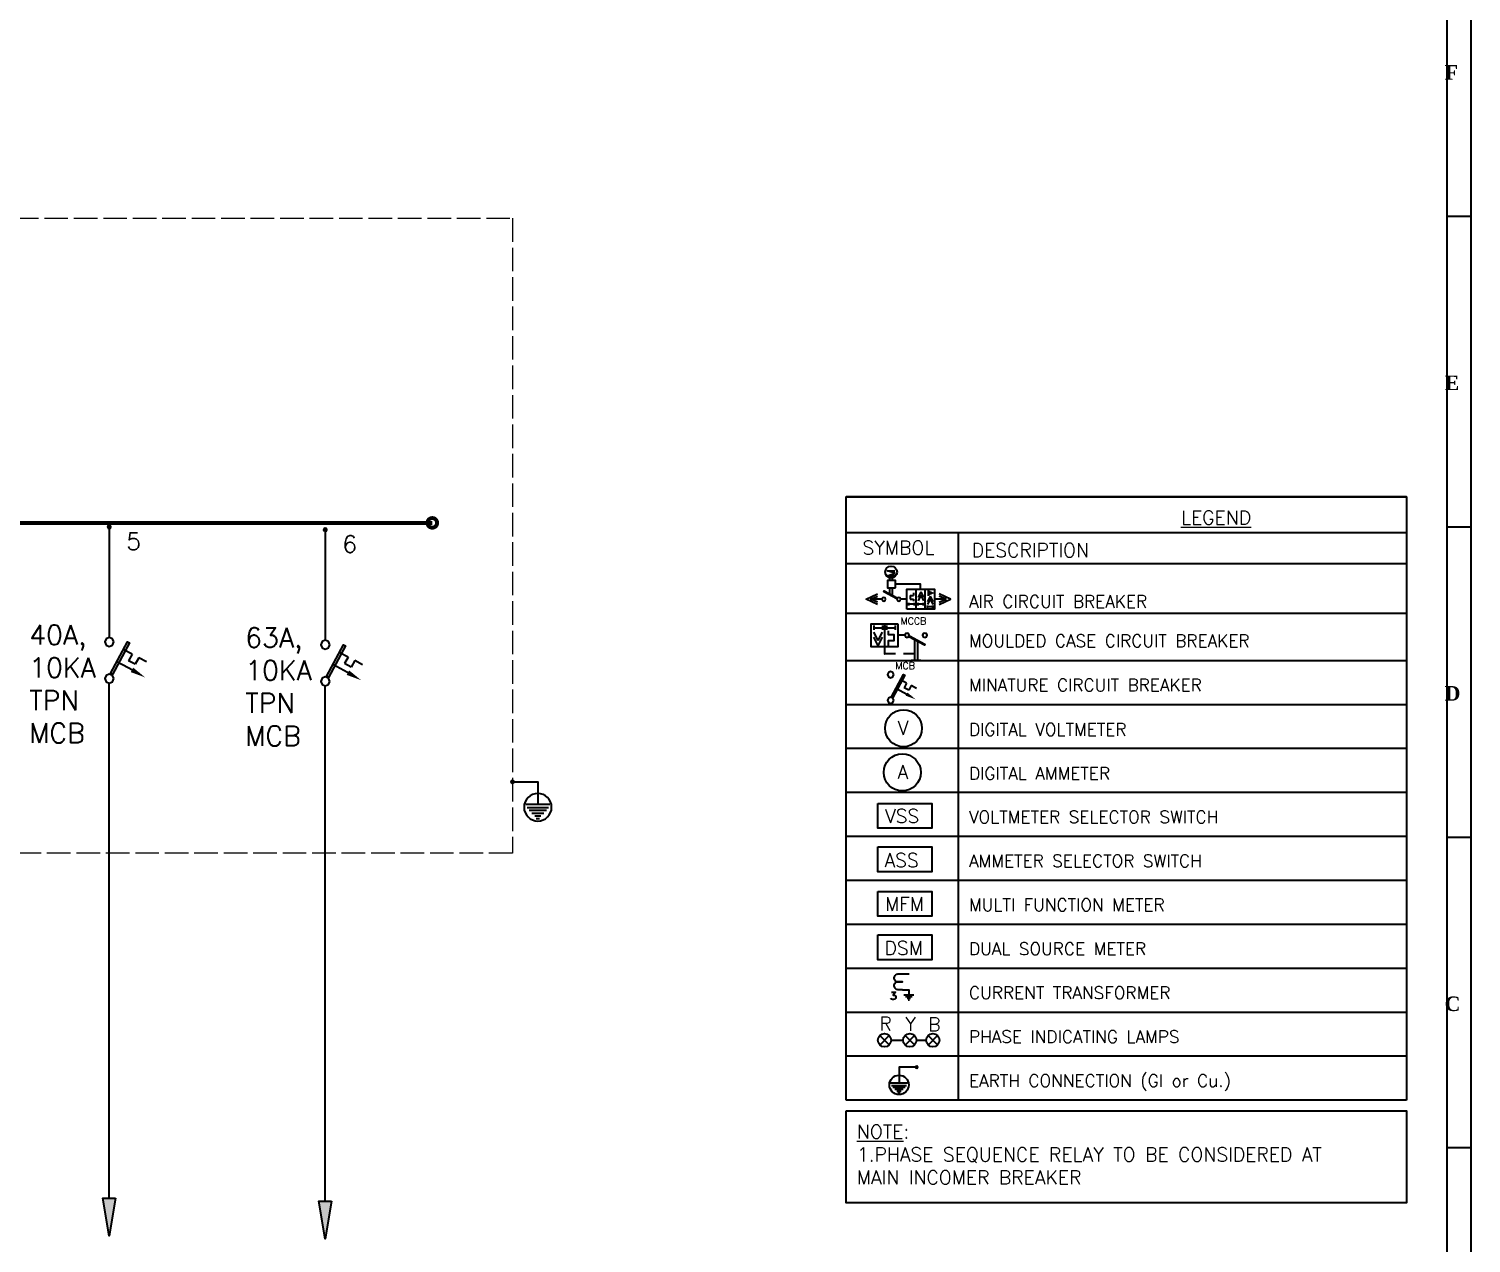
# Model space of a CAD drawing. Header units: millimetres. Extents: x 1047 to 1398, y 1192 to 1562.
# Drawn here: x 1246.5 to 1393.3, y 1255.4 to 1379.1 of the extents above; entities that cross this region are included whole.
import ezdxf

# ---------------------------------------------------------------- set-up
doc = ezdxf.new("R2010")
doc.units = ezdxf.units.MM
doc.linetypes.add('ACAD_ISO02W100', pattern=[15, 12, -3])
doc.layers.add('TEXT', color=7, linetype='Continuous')
doc.layers.add('TITLE', color=7, linetype='Continuous')
doc.styles.get("Standard").update_dxf_attribs({"font": 'arial.ttf'})
doc.styles.add('Times-Roman', font='times.ttf')

# ---------------------------------------------------------------- blocks, each defined once
blk = doc.blocks.new('EARTH')
h = blk.add_hatch(color=3)
h.dxf.hatch_style = 2
h.paths.add_polyline_path([(-0.1130649989391941, 0.1131000010608432), (-0.159913998939146, 1.060811882780399e-09), (1.060811882780399e-09, 1.060811882780399e-09)])
h = blk.add_hatch(color=3)
h.dxf.hatch_style = 2
h.paths.add_polyline_path([(-0.159913998939146, 1.060811882780399e-09), (-0.1130649989391941, -0.1130659989391916), (1.060811882780399e-09, 1.060811882780399e-09)])
h = blk.add_hatch(color=3)
h.dxf.hatch_style = 2
h.paths.add_polyline_path([(1.060811882780399e-09, 0.1599140010608266), (-0.1130649989391941, 0.1131000010608432), (1.060811882780399e-09, 1.060811882780399e-09)])
h = blk.add_hatch(color=3)
h.dxf.hatch_style = 2
h.paths.add_polyline_path([(-0.1130649989391941, -0.1130659989391916), (1.060811882780399e-09, -0.1598789989391776), (1.060811882780399e-09, 1.060811882780399e-09)])
h = blk.add_hatch(color=3)
h.dxf.hatch_style = 2
h.paths.add_polyline_path([(0.1130650010608178, 0.1131000010608432), (1.060811882780399e-09, 0.1599140010608266), (1.060811882780399e-09, 1.060811882780399e-09)])
h = blk.add_hatch(color=3)
h.dxf.hatch_style = 2
h.paths.add_polyline_path([(0.1598790010608013, 1.060811882780399e-09), (0.1130650010608178, 0.1131000010608432), (1.060811882780399e-09, 1.060811882780399e-09)])
h = blk.add_hatch(color=3)
h.dxf.hatch_style = 2
h.paths.add_polyline_path([(1.060811882780399e-09, -0.1598789989391776), (0.1130650010608178, -0.1130659989391916), (1.060811882780399e-09, 1.060811882780399e-09)])
h = blk.add_hatch(color=3)
h.dxf.hatch_style = 2
h.paths.add_polyline_path([(0.1130650010608178, -0.1130659989391916), (0.1598790010608013, 1.060811882780399e-09), (1.060811882780399e-09, 1.060811882780399e-09)])
at = {"color": 3, "lineweight": 35}
for points in [[(1.060811882780399e-09, 1.060811882780399e-09), (-2.577182998939179, 1.060811882780399e-09), (-2.577182998939179, -2.305331998939209)], [(-3.80816599893916, -2.305331998939209), (-1.346199998939198, -2.305331998939209)], [(-3.661550998939163, -2.650207998939209), (-1.492814998939195, -2.650207998939209)], [(-3.454999998939172, -2.935040998939201), (-1.699365998939186, -2.935040998939201)], [(-3.196836998939148, -3.21983799893917), (-1.957528998939154, -3.21983799893917)], [(-2.886991998939152, -3.494193998939181), (-2.267373998939149, -3.494193998939181)], [(-2.732087998939164, -3.768548998939195), (-2.422277998939194, -3.768548998939195)]]:
    blk.add_lwpolyline(points, dxfattribs=at)
for points in [[(-0.1130649989391941, 0.1131000010608432), (-0.159913998939146, 1.060811882780399e-09), (1.060811882780399e-09, 1.060811882780399e-09)], [(-0.159913998939146, 1.060811882780399e-09), (-0.1130649989391941, -0.1130659989391916), (1.060811882780399e-09, 1.060811882780399e-09)], [(1.060811882780399e-09, 0.1599140010608266), (-0.1130649989391941, 0.1131000010608432), (1.060811882780399e-09, 1.060811882780399e-09)], [(-0.1130649989391941, -0.1130659989391916), (1.060811882780399e-09, -0.1598789989391776), (1.060811882780399e-09, 1.060811882780399e-09)], [(0.1130650010608178, 0.1131000010608432), (1.060811882780399e-09, 0.1599140010608266), (1.060811882780399e-09, 1.060811882780399e-09)], [(0.1598790010608013, 1.060811882780399e-09), (0.1130650010608178, 0.1131000010608432), (1.060811882780399e-09, 1.060811882780399e-09)], [(1.060811882780399e-09, -0.1598789989391776), (0.1130650010608178, -0.1130659989391916), (1.060811882780399e-09, 1.060811882780399e-09)], [(0.1130650010608178, -0.1130659989391916), (0.1598790010608013, 1.060811882780399e-09), (1.060811882780399e-09, 1.060811882780399e-09)]]:
    blk.add_lwpolyline(points, close=True, dxfattribs=at)
blk.add_circle((-2.577182998939179, -2.585490998939179), 1.405969, dxfattribs=at)
blk = doc.blocks.new('LOGO2')
at = {"color": 153, "lineweight": 35}
for points in [[(-657.8547223299304, 501.6462485456193), (-657.8547223299304, -182.4514519682743), (-8.664545088703562, -182.4514519682743), (-8.664545088703562, 501.6462485456193)], [(-653.2260952798536, 497.0176504973856), (-653.2260952798536, -177.8228547486651), (-13.29317213878016, -177.8228547486651), (-13.29317213878016, 497.0176504973856)]]:
    blk.add_lwpolyline(points, close=True, dxfattribs=at)
for points in [[(-13.29317213878016, 127.8464931299009), (-8.664545088703335, 127.8464931299009)], [(-13.29317213878016, 67.87861992086067), (-8.664545088703335, 67.87861992086067)], [(-13.29317213878016, 7.91074671182048), (-8.664545088703335, 7.91074671182048)], [(-13.29317213878016, -52.05712649721971), (-8.664545088703335, -52.05712649721971)]]:
    blk.add_lwpolyline(points, dxfattribs=at)
at = {"layer": 'TITLE', "color": 153, "char_height": 2.800766676487712, "width": 8.507948930271755, "attachment_point": 1}
for s, insert in [('{\\Fromans|c0; \\fTimes New Roman|b1|i0|c0|p18;F}', (-15.7128897527241, 157.026514168341)), ('{\\Fromans|c0; \\fTimes New Roman|b1|i0|c0|p18;E}', (-15.7128897527241, 97.05864095930082)), ('{\\Fromans|c0; \\fTimes New Roman|b1|i0|c0|p18;D}', (-15.7128897527241, 37.09076775026062)), ('{\\Fromans|c0; \\fTimes New Roman|b1|i0|c0|p18;C}', (-15.7128897527241, -22.87710545877957))]:
    blk.add_mtext(s, dxfattribs=dict(at, insert=insert))
blk = doc.blocks.new('CT')
at = {"color": 5, "lineweight": 35}
for points in [[(0.5974289999999769, -2.326499000000013), (-0.07937500000002728, -2.326499000000013), (-0.2442630000000463, -2.282965999999988), (-0.3909480000000372, -2.195936000000017), (-0.5081760000000486, -2.072041000000013), (-0.5869519999999966, -1.920769000000007), (-0.6213120000000458, -1.753729000000021), (-0.6085770000000252, -1.583655000000022), (-0.5497690000000262, -1.423563999999999), (-0.4493330000000242, -1.285699000000022), (-0.3149950000000104, -1.180642000000034), (0.5974289999999769, -1.180642000000034), (-0.3149950000000104, -1.180642000000034), (-0.4493680000000495, -1.071245000000033), (-0.5495220000000245, -0.9298870000000079), (-0.6081530000000157, -0.7668689999999856), (-0.6209950000000504, -0.5940780000000245), (-0.5870930000000385, -0.4241800000000353), (-0.5089169999999967, -0.2695580000000177), (-0.3921830000000455, -0.1415350000000331), (-0.2454270000000065, -0.0494239999999877), (-0.07937500000002728, 0), (1.573670999999962, 0)], [(0.5974289999999769, -2.326499000000013), (1.502762999999959, -2.326499000000013), (1.502762999999959, -3.046695)], [(0.7940679999999816, -3.046695), (2.211457999999993, -3.046695)], [(1.030322999999953, -3.297661000000005), (1.975202999999965, -3.297661000000005)], [(1.266542999999956, -3.548591999999985), (1.738982999999962, -3.548591999999985)], [(1.384652999999958, -3.79955799999999), (1.62087299999996, -3.79955799999999)]]:
    blk.add_lwpolyline(points, dxfattribs=at)
at = {"color": 0, "lineweight": 35}
blk.add_lwpolyline([(-1.00615700000003, -2.685451), (-0.4536020000000462, -2.685451), (-0.754980000000046, -3.087300000000027), (-0.6043080000000032, -3.087300000000027), (-0.5038370000000327, -3.137535000000014), (-0.4536020000000462, -3.187770999999998), (-0.4033660000000054, -3.338478000000009), (-0.4033660000000054, -3.438949000000036), (-0.4536020000000462, -3.589654999999993), (-0.5540730000000167, -3.690126000000021), (-0.7047790000000305, -3.740362000000005), (-0.8554510000000164, -3.740362000000005), (-1.00615700000003, -3.690126000000021), (-1.056393000000014, -3.639891000000034), (-1.106628000000001, -3.539420000000007)], dxfattribs=at)
blk = doc.blocks.new('MCB')
h = blk.add_hatch(color=5)
h.dxf.hatch_style = 2
h.paths.add_polyline_path([(0.3275189999999952, -3.787174999999991), (0.1258710000000178, -3.678484000000026), (1.864995000000022, -0.4519080000000031), (2.066642000000002, -0.5605990000000247)])
h = blk.add_hatch(color=5)
h.dxf.hatch_style = 2
h.paths.add_polyline_path([(2.437518000000011, -3.076540000000023), (2.180872000000022, -3.525625999999988), (3.656505999999979, -4.070985000000007)])
at = {"color": 5, "lineweight": 35}
for points in [[(0.4581870000000094, -0.4581880000000069), (0.3239909999999782, -0.1341959999999744), (0, 0), (-0.3239560000000097, -0.1341959999999744), (-0.4581880000000069, -0.4581880000000069), (-0.3239560000000097, -0.7821430000000191), (0, -0.916339999999991), (0.3239909999999782, -0.7821430000000191)], [(0.3275189999999952, -3.787174999999991), (0.1258710000000178, -3.678484000000026), (1.864995000000022, -0.4519080000000031), (2.066642000000002, -0.5605990000000247)], [(0.4581870000000094, -4.193539999999985), (0.3239909999999782, -3.869583999999975), (0, -3.735387000000003), (-0.3239560000000097, -3.869583999999975), (-0.4581880000000069, -4.193539999999985), (-0.3239560000000097, -4.51753100000002), (0, -4.651727999999991), (0.3239909999999782, -4.51753100000002)]]:
    blk.add_lwpolyline(points, close=True, dxfattribs=at)
for points in [[(2.31626799999998, -1.713724000000013), (1.429279000000008, -1.235604000000023)], [(3.011593000000005, -3.677496000000019), (0.7638340000000312, -2.465952000000016)], [(2.318560999999988, -1.708890999999994), (1.964125000000024, -2.36650400000002)], [(2.642552000000023, -2.732192999999995), (1.964125000000024, -2.36650400000002)], [(3.000091999999995, -2.068829999999991), (2.642552000000023, -2.732192999999995)], [(3.784987999999998, -2.491916000000003), (3.000091999999995, -2.068829999999991)]]:
    blk.add_lwpolyline(points, dxfattribs=at)
blk = doc.blocks.new('MCCB')
h = blk.add_hatch(color=5)
h.dxf.hatch_style = 2
h.paths.add_polyline_path([(0.2228149999999687, -2.621420999999998), (0.08325599999994893, -2.546174000000008), (1.287038999999993, -0.3127729999999929), (1.426632999999981, -0.3880209999999806)])
at = {"color": 5, "lineweight": 35}
for points in [[(0.3132669999999962, -0.3171120000000087), (0.2203799999999774, -0.09285099999999602), (-0.003880000000037853, 3.499999996847691e-05), (-0.2281410000000506, -0.09285099999999602), (-0.3210280000000125, -0.3171120000000087), (-0.2281410000000506, -0.5413730000000214), (-0.003880000000037853, -0.6342589999999859), (0.2203799999999774, -0.5413730000000214)], [(0.2228149999999687, -2.621420999999998), (0.08325599999994893, -2.546174000000008), (1.287038999999993, -0.3127729999999929), (1.426632999999981, -0.3880209999999806)], [(0.3132669999999962, -2.902691000000004), (0.2203799999999774, -2.678429999999992), (-0.003880000000037853, -2.585544000000027), (-0.2281410000000506, -2.678429999999992), (-0.3210280000000125, -2.902691000000004), (-0.2281410000000506, -3.126952000000017), (-0.003880000000037853, -3.219837999999982), (0.2203799999999774, -3.126952000000017)], [(-1.676894000000004, -4.248186000000032), (1.669167999999956, -4.248186000000032), (1.669167999999956, -8.136713999999984), (-1.676894000000004, -8.136713999999984)], [(2.647808999999995, -6.181443000000002), (2.698608999999976, -6.181443000000002), (2.698608999999976, -6.13064300000002), (2.647808999999995, -6.13064300000002)]]:
    blk.add_lwpolyline(points, close=True, dxfattribs=at)
for points in [[(0.5743219999999951, -1.802201000000025), (3.687303999999983, -1.802201000000025)], [(0.8032049999999913, -1.377562000000012), (3.682118000000003, -1.377562000000012)], [(2.636202999999966, -3.415170999999987), (2.636202999999966, -1.802201000000025)], [(3.687303999999983, -0.8806040000000053), (3.687303999999983, -2.302262999999982)], [(-0.003880000000037853, -3.219837999999982), (-0.003880000000037853, -4.248186000000032)], [(-1.680774000000042, -6.192450000000008), (1.665287999999975, -6.192450000000008)], [(1.447058999999967, -6.192450000000008), (2.636202999999966, -6.192450000000008)], [(2.636202999999966, -6.192450000000008), (2.636202999999966, -4.579444000000024)]]:
    blk.add_lwpolyline(points, dxfattribs=at)
at = {"color": 0, "lineweight": 35}
for points in [[(-1.408359000000019, -4.647389000000032), (-0.7821440000000166, -4.647389000000032)], [(-1.408359000000019, -5.899821000000031), (-0.7821440000000166, -5.899821000000031)], [(-1.09526900000003, -5.899821000000031), (-1.09526900000003, -4.647389000000032)], [(-0.6360580000000482, -5.646808000000021), (-0.0910870000000159, -5.646808000000021), (-0.0910870000000159, -4.811782999999991), (0.8319909999999595, -4.811782999999991), (0.8319909999999595, -5.646808000000021), (1.473693999999966, -5.646808000000021)], [(-1.408359000000019, -6.479505000000017), (-0.7821440000000166, -6.479505000000017)], [(-1.408359000000019, -7.731937000000016), (-0.7821440000000166, -7.731937000000016)], [(-1.09526900000003, -7.731937000000016), (-1.09526900000003, -6.479505000000017)], [(0.7867650000000026, -7.105721000000017), (-0.4656669999999963, -6.479505000000017)], [(0.7867650000000026, -7.105721000000017), (-0.4656669999999963, -7.731937000000016)], [(1.541462999999965, -7.105721000000017), (0.2890309999999658, -6.479505000000017)], [(1.541462999999965, -7.105721000000017), (0.2890309999999658, -7.731937000000016)]]:
    blk.add_lwpolyline(points, dxfattribs=at)
blk = doc.blocks.new('ACB1')
h = blk.add_hatch(color=5)
h.dxf.hatch_style = 2
h.paths.add_polyline_path([(4.52306899999985, 0.1909239999999954), (4.459710000000086, 0.07337799999999106), (2.578593000000183, 1.087296999999978), (2.641951999999947, 1.204841999999985)])
at = {"color": 5, "lineweight": 35}
for points in [[(4.272385000000213, 1.635654999999986), (4.272385000000213, 2.732193999999993), (3.10091599999987, 2.732193999999993), (3.10091599999987, 1.635654999999986)], [(2.582226999999875, 0.2671239999999671), (2.393350000000282, 0.1888779999999883), (2.315104000000247, 0), (2.393350000000282, -0.1888769999999909), (2.582226999999875, -0.2671230000000264), (2.771139999999832, -0.1888769999999909), (2.849349999999959, 0), (2.771139999999832, 0.1888779999999883)], [(4.52306899999985, 0.1909239999999954), (4.459710000000086, 0.07337799999999106), (2.578593000000183, 1.087296999999978), (2.641951999999947, 1.204841999999985)], [(4.75999499999989, 0.2671239999999671), (4.571117999999842, 0.1888779999999883), (4.492870999999923, 0), (4.571117999999842, -0.1888769999999909), (4.75999499999989, -0.2671230000000264), (4.948871999999938, -0.1888769999999909), (5.027117999999973, 0), (4.948871999999938, 0.1888779999999883)], [(5.925889999999981, -1.438910000000021), (5.925889999999981, 1.445402000000001), (9.955211999999847, 1.445402000000001), (9.955211999999847, -1.438910000000021)]]:
    blk.add_lwpolyline(points, close=True, dxfattribs=at)
at = {"color": 0, "lineweight": 35}
for points in [[(4.16284799999994, 3.411396999999965), (3.133512999999766, 3.411396999999965), (4.16284799999994, 3.764316000000008), (3.133512999999766, 4.117234999999994), (4.16284799999994, 4.117234999999994)], [(6.426234999999906, 0.526204000000007), (6.426234999999906, 0.02444800000000669)], [(6.426234999999906, 0.526204000000007), (6.915501999999833, 0.526204000000007)], [(6.426234999999906, 0.02444800000000669), (6.915501999999833, 0.02444800000000669)], [(6.915501999999833, 0.9021940000000086), (6.915501999999833, 0.526204000000007)], [(6.915501999999833, 0.02444800000000669), (6.915501999999833, -0.2948509999999942)], [(7.97390600000017, 1.055193999999972), (7.575091000000157, 0.2575640000000021)], [(7.97390600000017, 0.5606699999999591), (7.575091000000157, -0.2369960000000333)], [(7.97390600000017, 1.055193999999972), (8.372757000000092, 0.2575640000000021)], [(7.97390600000017, 0.5606699999999591), (8.372757000000092, -0.2369960000000333)], [(9.083039999999983, 0.8864959999999655), (8.912013000000115, 0.8864959999999655)], [(9.3170369999998, 0.4285899999999856), (8.918185999999878, -0.3690400000000409)], [(9.3170369999998, 0.0308329999999728), (8.918185999999878, -0.7667969999999968)], [(9.083039999999983, 0.4648199999999747), (9.083039999999983, 1.308170999999959)], [(9.248209999999744, 0.5697010000000091), (9.248209999999744, 1.203325000000007)], [(9.3170369999998, 0.4285899999999856), (9.715852000000268, -0.3690400000000409)], [(9.3170369999998, 0.0308329999999728), (9.715852000000268, -0.7667969999999968)], [(9.402514999999767, 0.6676319999999691), (9.402514999999767, 1.105358999999964)], [(9.551351999999952, 0.762141999999983), (9.551351999999952, 1.010850000000005)], [(9.700189000000137, 0.8243359999999598), (9.700189000000137, 0.9486899999999991)], [(6.231995000000097, -0.9221249999999941), (6.231995000000097, -0.5232750000000124)], [(7.029626000000007, -0.7227000000000317), (6.231995000000097, -0.7227000000000317)], [(7.029626000000007, -0.9221249999999941), (7.029626000000007, -0.5232750000000124)], [(7.575091000000157, -0.9221249999999941), (7.575091000000157, -0.5232750000000124)], [(8.372757000000092, -0.7227000000000317), (7.575091000000157, -0.7227000000000317)], [(8.372757000000092, -0.9221249999999941), (8.372757000000092, -0.5232750000000124)], [(8.918185999999878, -1.321540000000027), (8.918185999999878, -0.9226899999999887)], [(9.715852000000268, -1.122115000000008), (8.918185999999878, -1.122115000000008)], [(9.715852000000268, -1.321540000000027), (9.715852000000268, -0.9226899999999887)]]:
    blk.add_lwpolyline(points, dxfattribs=at)
at = {"color": 5, "lineweight": 35}
for points in [[(3.475425000000087, 2.732193999999993), (3.475425000000087, 3.104585999999983)], [(3.833071000000018, 2.732193999999993), (3.833071000000018, 3.108959999999968)], [(7.940568999999869, 1.445402000000001), (7.940568999999869, 2.190044999999998), (4.272385000000213, 2.190044999999998)], [(1.654032999999799, -0.7584720000000402), (0, 0), (1.654032999999799, 0.7584729999999809)], [(1.654032999999799, -0.4485920000000192), (0.6758159999999407, 0), (1.654032999999799, 0.4485569999999939)], [(2.315104000000247, 0), (0.6758159999999407, 0)], [(3.475425000000087, 0.6797679999999673), (3.475425000000087, 1.635654999999986)], [(3.833071000000018, 0.4869749999999726), (3.833071000000018, 1.635654999999986)], [(5.925889999999981, 0), (5.027117999999973, 0)], [(7.269021000000066, -1.438910000000021), (7.269021000000066, 1.445402000000001)], [(8.612116000000242, -1.438910000000021), (8.612116000000242, 1.445402000000001)], [(11.60621200000014, 0.00324599999999009), (9.955211999999847, 0.00324599999999009)], [(10.62799499999983, -0.7552259999999933), (12.28202800000008, 0.00324599999999009), (10.62799499999983, 0.7617179999999735)], [(10.62799499999983, -0.4453110000000038), (11.60621200000014, 0.00324599999999009), (10.62799499999983, 0.451802999999984)]]:
    blk.add_lwpolyline(points, dxfattribs=at)
blk.add_circle((3.644052999999985, 3.944196999999974), 0.856368, dxfattribs=at)

msp = doc.modelspace()

# ---------------------------------------------------------------- hatches: boundary and pattern name
h = msp.add_hatch(color=0)
h.dxf.hatch_style = 2
h.paths.add_polyline_path([(1254.56223142099, 1328.49940269308), (1254.51319542099, 1328.38104569308), (1254.67787142099, 1328.38104569308)])
h = msp.add_hatch(color=0)
h.dxf.hatch_style = 2
h.paths.add_polyline_path([(1254.51319542099, 1328.38104569308), (1254.56223142099, 1328.26272469308), (1254.67864742099, 1328.37914069308)])
h = msp.add_hatch(color=0)
h.dxf.hatch_style = 2
h.paths.add_polyline_path([(1254.68058842099, 1328.54843869308), (1254.56223142099, 1328.49940269308), (1254.67864742099, 1328.38298569308)])
h = msp.add_hatch(color=0)
h.dxf.hatch_style = 2
h.paths.add_polyline_path([(1254.56223142099, 1328.26272469308), (1254.68058842099, 1328.21368769308), (1254.68058842099, 1328.37832969308)])
h = msp.add_hatch(color=0)
h.dxf.hatch_style = 2
h.paths.add_polyline_path([(1254.79890942099, 1328.49940269308), (1254.68058842099, 1328.54843869308), (1254.68058842099, 1328.38376269308)])
h = msp.add_hatch(color=0)
h.dxf.hatch_style = 2
h.paths.add_polyline_path([(1254.68058842099, 1328.21368769308), (1254.79890942099, 1328.26272469308), (1254.68249342099, 1328.37914069308)])
h = msp.add_hatch(color=0)
h.dxf.hatch_style = 2
h.paths.add_polyline_path([(1254.84794542099, 1328.38104569308), (1254.79890942099, 1328.49940269308), (1254.68249342099, 1328.38298569308)])
h = msp.add_hatch(color=0)
h.dxf.hatch_style = 2
h.paths.add_polyline_path([(1254.79890942099, 1328.26272469308), (1254.84794542099, 1328.38104569308), (1254.68330442099, 1328.38104569308)])
h = msp.add_hatch(color=0)
h.dxf.hatch_style = 2
h.paths.add_polyline_path([(1276.556422209106, 1328.21368869308), (1276.507386209106, 1328.09533169308), (1276.672062209106, 1328.09533169308)])
h = msp.add_hatch(color=0)
h.dxf.hatch_style = 2
h.paths.add_polyline_path([(1276.507386209106, 1328.09533169308), (1276.556422209106, 1327.977010693081), (1276.672838209106, 1328.093426693081)])
h = msp.add_hatch(color=0)
h.dxf.hatch_style = 2
h.paths.add_polyline_path([(1276.674779209106, 1328.26272469308), (1276.556422209106, 1328.21368869308), (1276.672838209106, 1328.097271693081)])
h = msp.add_hatch(color=0)
h.dxf.hatch_style = 2
h.paths.add_polyline_path([(1276.556422209106, 1327.977010693081), (1276.674779209106, 1327.927973693081), (1276.674779209106, 1328.09261569308)])
h = msp.add_hatch(color=0)
h.dxf.hatch_style = 2
h.paths.add_polyline_path([(1276.793100209106, 1328.21368869308), (1276.674779209106, 1328.26272469308), (1276.674779209106, 1328.098048693081)])
h = msp.add_hatch(color=0)
h.dxf.hatch_style = 2
h.paths.add_polyline_path([(1276.674779209106, 1327.927973693081), (1276.793100209106, 1327.977010693081), (1276.676684209106, 1328.093426693081)])
h = msp.add_hatch(color=0)
h.dxf.hatch_style = 2
h.paths.add_polyline_path([(1276.842136209106, 1328.09533169308), (1276.793100209106, 1328.21368869308), (1276.676684209106, 1328.097271693081)])
h = msp.add_hatch(color=0)
h.dxf.hatch_style = 2
h.paths.add_polyline_path([(1276.793100209106, 1327.977010693081), (1276.842136209106, 1328.09533169308), (1276.677495209106, 1328.09533169308)])
h = msp.add_hatch(color=5)
h.dxf.hatch_style = 2
h.paths.add_polyline_path([(1255.32093242099, 1260.026575521205), (1254.68060542099, 1256.184542521205), (1254.04027842099, 1260.026575521205)])
h = msp.add_hatch(color=5)
h.dxf.hatch_style = 2
h.paths.add_polyline_path([(1277.315123209106, 1259.740861521205), (1276.674796209106, 1255.898828521205), (1276.034469209106, 1259.740861521205)])

# ---------------------------------------------------------------- linework, layer by layer
at = {"color": 5, "linetype": 'ACAD_ISO02W100', "ltscale": 0.2}
msp.add_lwpolyline([(1146.07715067325, 1359.821899206957), (1295.739677561349, 1359.821899206957), (1295.739677561349, 1295.180143633568), (1146.07715067325, 1295.180143633568)], close=True, dxfattribs=at)
at = {"color": 0, "lineweight": 35}
for points in [[(1329.724904398363, 1270.002226527826), (1329.724904398363, 1331.45739603294), (1386.749068798363, 1331.45739603294), (1386.749068798363, 1270.002226527826)], [(1386.749068798363, 1331.45739603294), (1329.724904398363, 1331.45739603294)], [(1386.749068798363, 1327.798447657928), (1329.724904398363, 1327.798447657928)], [(1341.159296598364, 1270.002226527826), (1341.159296598364, 1327.798447657928)], [(1386.749068798363, 1324.627485135698), (1329.724904398363, 1324.627485135698)], [(1386.749068798363, 1319.585910177803), (1329.724904398363, 1319.585910177803)], [(1386.749068798363, 1314.735002027827), (1329.724904398363, 1314.735002027827)], [(1386.749068798363, 1310.258664427827), (1329.724904398363, 1310.258664427827)], [(1386.749068798363, 1305.812874127827), (1329.724904398363, 1305.812874127827)], [(1386.749068798363, 1301.336537227827), (1329.724904398363, 1301.336537227827)], [(1386.749068798363, 1296.860224827827), (1329.724904398363, 1296.860224827827)], [(1386.749068798363, 1292.383887227827), (1329.724904398363, 1292.383887227827)], [(1386.749068798363, 1287.907550327827), (1329.724904398363, 1287.907550327827)], [(1386.749068798363, 1283.431237227827), (1329.724904398363, 1283.431237227827)], [(1386.749068798363, 1278.954900327827), (1329.724904398363, 1278.954900327827)], [(1333.128515098364, 1276.582578627827), (1334.099055998364, 1275.643300427827)], [(1333.144146798364, 1275.627668727827), (1334.083424298364, 1276.598209627827)], [(1335.703034598364, 1276.582578627827), (1336.673599998363, 1275.643300427827)], [(1335.718690798364, 1275.627668727827), (1336.657943798364, 1276.598209627827)], [(1338.045228298364, 1276.582578627827), (1339.015794398364, 1275.643300427827)], [(1338.060884498364, 1275.627668727827), (1339.000138198363, 1276.598209627827)], [(1334.289104598364, 1276.112939527827), (1335.513010498363, 1276.112939527827)], [(1336.863624098363, 1276.112939527827), (1337.855204898364, 1276.112939527827)], [(1386.749068798363, 1274.478563427826), (1329.724904398363, 1274.478563427826)], [(1386.749068798363, 1270.002226527826), (1329.724904398363, 1270.002226527826)]]:
    msp.add_lwpolyline(points, dxfattribs=at)
at = {"color": 5, "const_width": 0.4}
msp.add_lwpolyline([(1287.571602918533, 1328.312429841426, 0.9999999999999999), (1287.571602918533, 1329.289460878068, 0.9999999999999999), (1287.571602918533, 1328.312429841426, 0.9999999999999999)], format="xyb", dxfattribs=at)
msp.add_lwpolyline([(1148.76955067325, 1328.800945359747), (1287.571602918533, 1328.800945359747)], dxfattribs=at)
at = {"color": 0, "lineweight": 35}
for points in [[(1254.56223142099, 1328.49940269308), (1254.51319542099, 1328.38104569308), (1254.67787142099, 1328.38104569308)], [(1254.51319542099, 1328.38104569308), (1254.56223142099, 1328.26272469308), (1254.67864742099, 1328.37914069308)], [(1254.68058842099, 1328.54843869308), (1254.56223142099, 1328.49940269308), (1254.67864742099, 1328.38298569308)], [(1254.56223142099, 1328.26272469308), (1254.68058842099, 1328.21368769308), (1254.68058842099, 1328.37832969308)], [(1254.79890942099, 1328.49940269308), (1254.68058842099, 1328.54843869308), (1254.68058842099, 1328.38376269308)], [(1254.68058842099, 1328.21368769308), (1254.79890942099, 1328.26272469308), (1254.68249342099, 1328.37914069308)], [(1254.84794542099, 1328.38104569308), (1254.79890942099, 1328.49940269308), (1254.68249342099, 1328.38298569308)], [(1254.79890942099, 1328.26272469308), (1254.84794542099, 1328.38104569308), (1254.68330442099, 1328.38104569308)], [(1276.556422209106, 1328.21368869308), (1276.507386209106, 1328.09533169308), (1276.672062209106, 1328.09533169308)], [(1276.507386209106, 1328.09533169308), (1276.556422209106, 1327.977010693081), (1276.672838209106, 1328.093426693081)], [(1276.674779209106, 1328.26272469308), (1276.556422209106, 1328.21368869308), (1276.672838209106, 1328.097271693081)], [(1276.556422209106, 1327.977010693081), (1276.674779209106, 1327.927973693081), (1276.674779209106, 1328.09261569308)], [(1276.793100209106, 1328.21368869308), (1276.674779209106, 1328.26272469308), (1276.674779209106, 1328.098048693081)], [(1276.674779209106, 1327.927973693081), (1276.793100209106, 1327.977010693081), (1276.676684209106, 1328.093426693081)], [(1276.842136209106, 1328.09533169308), (1276.793100209106, 1328.21368869308), (1276.676684209106, 1328.097271693081)], [(1276.793100209106, 1327.977010693081), (1276.842136209106, 1328.09533169308), (1276.677495209106, 1328.09533169308)], [(1329.724904398363, 1268.916419391034), (1386.749068798363, 1268.916419391034), (1386.749068798363, 1259.545991402438), (1329.724904398363, 1259.545991402438)]]:
    msp.add_lwpolyline(points, close=True, dxfattribs=at)
at = {"color": 5, "lineweight": 35}
for points in [[(1254.68058842099, 1328.38104569308), (1254.68058842099, 1317.081668718897)], [(1276.674779209106, 1328.09533169308), (1276.674779209106, 1316.795954718897)], [(1254.68060542099, 1260.026575521205), (1254.68058842099, 1312.47950917836)], [(1276.674796209106, 1259.740861521205), (1276.674779209106, 1312.19379517836)]]:
    msp.add_lwpolyline(points, dxfattribs=at)
for points in [[(1332.931848698363, 1300.228274827827), (1338.434783198364, 1300.228274827827), (1338.434783198364, 1297.698649827827), (1332.931848698363, 1297.698649827827)], [(1332.931848698363, 1295.797251727827), (1338.434783198364, 1295.797251727827), (1338.434783198364, 1293.267627427827), (1332.931848698363, 1293.267627427827)], [(1332.931848698363, 1291.275624827827), (1338.434783198364, 1291.275624827827), (1338.434783198364, 1288.745999827827), (1332.931848698363, 1288.745999827827)], [(1332.931848698363, 1286.844601727827), (1338.434783198364, 1286.844601727827), (1338.434783198364, 1284.314977427827), (1332.931848698363, 1284.314977427827)], [(1255.32093242099, 1260.026575521205), (1254.68060542099, 1256.184542521205), (1254.04027842099, 1260.026575521205)], [(1277.315123209106, 1259.740861521205), (1276.674796209106, 1255.898828521205), (1276.034469209106, 1259.740861521205)]]:
    msp.add_lwpolyline(points, close=True, dxfattribs=at)
for centre in [(1335.550175598364, 1307.881731387731), (1335.428753218134, 1303.3936450456)]:
    msp.add_circle(centre, 1.8820375, dxfattribs=at)
at = {"color": 0, "lineweight": 35}
for centre, radius in [((1333.613785898363, 1276.112939527827), 0.6753186999999999), ((1336.188317298364, 1276.112939527827), 0.6753130999999999), ((1338.530510998364, 1276.112939527827), 0.6753130999999999)]:
    msp.add_circle(centre, radius, dxfattribs=at)

# ---------------------------------------------------------------- block references
for name, p, xscale, yscale, zscale in [('LOGO2', (1397.916004260561, 1292.625954324459), 0.5272261147577082, 0.5272261147577082, 0.5272261147577082), ('ACB1', (1331.737625598364, 1321.030758942166), 0.7, 0.7, 0.7), ('MCB', (1334.236039263468, 1313.672980314831), 0.7, 0.7, 0.7), ('CT', (1335.04034444883, 1282.880199267024), 0.7, 0.7, 0.7), ('EARTH', (1336.897266229948, 1273.375409357058), 0.7, 0.7, 0.7)]:
    msp.add_blockref(name, p, dxfattribs=dict(xscale=xscale, yscale=yscale, zscale=zscale))
at = {"xscale": 0.7, "yscale": 0.7, "zscale": 0.7, "rotation": 270}
msp.add_blockref('MCCB', (1337.94222730332, 1317.358562318119), dxfattribs=at)
for p in [(1254.68058842099, 1317.13123717836), (1276.674779209106, 1316.84552317836)]:
    msp.add_blockref('MCB', p)
at = {"xscale": -1}
msp.add_blockref('EARTH', (1295.73967756241, 1302.427848501234), dxfattribs=at)

# ---------------------------------------------------------------- texts
at = {"layer": 'TEXT', "attachment_point": 1, "style": 'Times-Roman'}
for s, insert, char_height, width in [('\\A1;\\pxql;{\\L\\Fromans.shx|c228;LEGEND}', (1363.80279082546, 1330.042938085806), 1.4, 8.69020571334961), ('\\A1;\\pxql;{\\Fromans.shx|c228;SYMBOL}', (1331.371469691419, 1326.97849712373), 1.4, 15.59663235922205), ('\\A1;\\pxql;{\\Fromans.shx|c228;DESCRIPTION}', (1342.491928063328, 1326.722763630151), 1.4, 15.59663235922205), ('\\A1;\\pxql;{\\Fromans.shx|c228;AIR CIRCUIT BREAKER}', (1342.21680931037, 1321.422707211849), 1.26, 28.95800623959614), ('\\A1;\\pxql;{\\Fromans.shx|c228;MCCB\\P}', (1335.255871371131, 1319.156296502468), 0.7, 5.103925402065784), ('\\A1;{\\Fromans.shx|c0;40A,\\P10KA\\PTPN\\PMCB}', (1246.526816676166, 1318.398247694612), 2, 14.34439481748757), ('\\A1;{\\Fromans.shx;63A,\\P10KA\\PTPN\\PMCB}', (1268.521007464283, 1318.112533694612), 2, 14.34439481748757), ('\\A1;\\pxql;{\\Fromans.shx|c228;MOULDED CASE CIRCUIT BREAKER\\P}', (1342.21680931037, 1317.419710386861), 1.26, 41.69549667011313), ('\\A1;\\pxql;{\\Fromans.shx|c228;MCB\\P}', (1334.729886218946, 1314.613216076317), 0.7, 5.103925402065784), ('\\A1;\\pxql;{\\Fromans.shx|c228;MINATURE CIRCUIT BREAKER\\P}', (1342.21680931037, 1312.912850686861), 1.26, 28.95800623959614), ('\\A1;\\pxql;{\\Fromans.shx|c228;V}', (1334.958889557711, 1308.629353712438), 1.4, 3.14448233048829), ('\\A1;\\pxql;{\\Fromans.shx|c228;DIGITAL VOLTMETER}', (1342.21680931037, 1308.389476146765), 1.26, 28.95800623959614), ('\\A1;\\pxql;{\\Fromans.shx|c228;A}', (1334.930303354707, 1304.141319840742), 1.4, 3.14448233048829), ('\\A1;\\pxql;{\\Fromans.shx|c228;DIGITAL AMMETER}', (1342.21680931037, 1303.913138546765), 1.26, 28.95800623959614), ('\\A1;\\pxql;{\\Fromans.shx|c228;VSS}', (1333.672510422511, 1299.643126003131), 1.4, 3.14448233048829), ('\\A1;\\pxql;{\\Fromans.shx|c228;VOLTMETER SELECTOR SWITCH}', (1342.21680931037, 1299.483838586861), 1.26, 39.03800623959621), ('\\A1;\\pxql;{\\Fromans.shx|c228;ASS}', (1333.615338016503, 1295.155092131434), 1.4, 3.14448233048829), ('\\A1;\\pxql;{\\Fromans.shx|c228;AMMETER SELECTOR SWITCH}', (1342.21680931037, 1295.007500986861), 1.26, 39.03800623959621), ('\\A1;\\pxql;{\\Fromans.shx|c228;MFM}', (1333.672510422511, 1290.690476003131), 1.4, 3.14448233048829), ('\\A1;\\pxql;{\\Fromans.shx|c228;MULTI FUNCTION METER}', (1342.21680931037, 1290.531188586861), 1.26, 39.03800623959621), ('\\A1;\\pxql;{\\Fromans.shx|c228;DSM}', (1333.615338016503, 1286.202442131434), 1.4, 3.14448233048829), ('\\A1;\\pxql;{\\Fromans.shx|c228;DUAL SOURCE METER}', (1342.21680931037, 1286.054850986861), 1.26, 39.03800623959621), ('\\A1;\\pxql;{\\Fromans.shx|c228;CURRENT TRANSFORMER}', (1342.21680931037, 1281.578538586861), 1.26, 28.95800623959614), ('\\A1;\\pxql;{\\Fromans.shx|c228;\\C1;R}', (1333.090461675521, 1278.489673785098), 1.4, 3.14448233048829), ('\\A1;\\pxql;{\\Fromans.shx|c228;\\C2;Y}', (1335.720392351929, 1278.461087582093), 1.4, 3.14448233048829), ('\\A1;\\pxql;{\\Fromans.shx|c228;\\C5;B}', (1338.064460998293, 1278.432501379089), 1.4, 3.14448233048829), ('\\A1;\\pxql;{\\Fromans.shx|c228;PHASE INDICATING LAMPS}', (1342.21680931037, 1277.102200986861), 1.26, 28.95800623959614), ('\\A1;\\pxql;{\\Fromans.shx|c228;EARTH CONNECTION (GI or Cu.)}', (1342.21680931037, 1272.625888586861), 1.26, 37.98800623959637), ('\\A1;\\pxql;{\\L\\Fromans.shx|c228;NOTE\\l:\\P\\C0;1.PHASE SEQUENCE RELAY TO BE CONSIDERED AT MAIN INCOMER BREAKER}', (1330.800362925653, 1267.508378822104), 1.4, 52.58504081045673)]:
    msp.add_mtext(s, dxfattribs=dict(at, insert=insert, char_height=char_height, width=width))
at = {"layer": 'TEXT', "char_height": 2, "width": 0.2400580371229353, "attachment_point": 1}
for s, insert in [('{\\Fromans|c0;\\H0.875x;5}', (1256.417840119205, 1327.794807441045)), ('{\\Fromans|c0;\\H0.875x;6}', (1278.412030907321, 1327.509093441045))]:
    msp.add_mtext(s, dxfattribs=dict(at, insert=insert))

doc.saveas('drawing.dxf')
